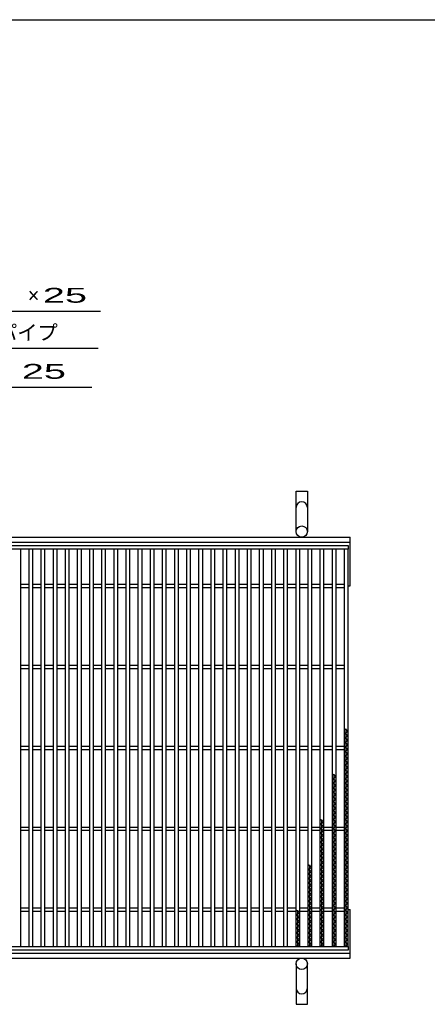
# Model space of a CAD drawing. Units: millimetres, scale not verified. Extents: x -1820 to 1736, y -1282 to 1048.
# Drawn here: x -825 to -321, y -168 to 1048 of the extents above; entities that cross this region are included whole.
import ezdxf
from ezdxf.enums import TextEntityAlignment as Align

# ---------------------------------------------------------------- set-up
doc = ezdxf.new("R2010")
doc.units = ezdxf.units.MM
doc.header["$LTSCALE"] = 10
for name, color, linetype, lineweight in [('0_2', 150, 'Continuous', 25), ('16', 3, 'Continuous', 25), ('19', 6, 'Continuous', 25), ('22', 4, 'Continuous', 25)]:
    doc.layers.add(name, color=color, linetype=linetype, lineweight=lineweight)
doc.styles.add('ベクトル', font='')
doc.styles.get('ベクトル').set_extended_font_data('ベクトル')

msp = doc.modelspace()

# ---------------------------------------------------------------- linework, layer by layer
at = {"layer": '0_2'}
msp.add_line((-1724, 1048.5), (1736, 1048.5), dxfattribs=at)
at = {"layer": '16'}
for p, q in [((-1414, 399), (-419, 399)), ((-419, 394.5), (-1414, 394.5)), ((-824, 394.5), (-829, 394.5)), ((-824, -96.5), (-824, 394.5)), ((-814, 394.5), (-814, -96.5)), ((-809, 394.5), (-814, 394.5)), ((-809, -96.5), (-809, 394.5)), ((-799, 394.5), (-799, -96.5)), ((-794, 394.5), (-799, 394.5)), ((-794, -96.5), (-794, 394.5)), ((-784, 394.5), (-784, -96.5)), ((-779, 394.5), (-784, 394.5)), ((-779, -96.5), (-779, 394.5)), ((-769, 394.5), (-769, -96.5)), ((-764, 394.5), (-769, 394.5)), ((-764, -96.5), (-764, 394.5)), ((-754, 394.5), (-754, -96.5)), ((-749, 394.5), (-754, 394.5)), ((-749, -96.5), (-749, 394.5)), ((-739, 394.5), (-739, -96.5)), ((-734, 394.5), (-739, 394.5)), ((-734, -96.5), (-734, 394.5)), ((-724, 394.5), (-724, -96.5)), ((-719, 394.5), (-724, 394.5)), ((-719, -96.5), (-719, 394.5)), ((-709, 394.5), (-709, -96.5)), ((-704, 394.5), (-709, 394.5)), ((-704, -96.5), (-704, 394.5)), ((-694, 394.5), (-694, -96.5)), ((-689, 394.5), (-694, 394.5)), ((-689, -96.5), (-689, 394.5)), ((-679, 394.5), (-679, -96.5)), ((-674, 394.5), (-679, 394.5)), ((-674, -96.5), (-674, 394.5)), ((-664, 394.5), (-664, -96.5)), ((-659, 394.5), (-664, 394.5)), ((-659, -96.5), (-659, 394.5)), ((-649, 394.5), (-649, -96.5)), ((-644, 394.5), (-649, 394.5)), ((-644, -96.5), (-644, 394.5)), ((-634, 394.5), (-634, -96.5)), ((-629, 394.5), (-634, 394.5)), ((-629, -96.5), (-629, 394.5)), ((-619, 394.5), (-619, -96.5)), ((-614, 394.5), (-619, 394.5)), ((-614, -96.5), (-614, 394.5)), ((-604, 394.5), (-604, -96.5)), ((-599, 394.5), (-604, 394.5)), ((-599, -96.5), (-599, 394.5)), ((-589, 394.5), (-589, -96.5)), ((-584, 394.5), (-589, 394.5)), ((-584, -96.5), (-584, 394.5)), ((-574, 394.5), (-574, -96.5)), ((-569, 394.5), (-574, 394.5)), ((-569, -96.5), (-569, 394.5)), ((-559, 394.5), (-559, -96.5)), ((-554, 394.5), (-559, 394.5)), ((-554, -96.5), (-554, 394.5)), ((-544, 394.5), (-544, -96.5)), ((-539, 394.5), (-544, 394.5)), ((-539, -96.5), (-539, 394.5)), ((-529, 394.5), (-529, -96.5)), ((-524, 394.5), (-529, 394.5)), ((-524, -96.5), (-524, 394.5)), ((-514, 394.5), (-514, -96.5)), ((-509, 394.5), (-514, 394.5)), ((-509, -96.5), (-509, 394.5)), ((-499, 394.5), (-499, -96.5)), ((-494, 394.5), (-499, 394.5)), ((-494, -96.5), (-494, 394.5)), ((-484, 394.5), (-484, -96.5)), ((-479, 394.5), (-484, 394.5)), ((-479, -96.5), (-479, 394.5)), ((-469, 394.5), (-469, -96.5)), ((-464, 394.5), (-469, 394.5)), ((-464, -96.5), (-464, 394.5)), ((-454, 394.5), (-454, -96.5)), ((-449, 394.5), (-454, 394.5)), ((-449, -96.5), (-449, 394.5)), ((-439, 394.5), (-439, -96.5)), ((-434, 394.5), (-439, 394.5)), ((-434, -96.5), (-434, 394.5)), ((-424, 394.5), (-424, -96.5)), ((-419, 394.5), (-424, 394.5)), ((-419, 399), (-419, 394.5)), ((-419, -96.5), (-419, 394.5)), ((-824, 351), (-814, 351)), ((-824, 347), (-814, 347)), ((-809, 351), (-799, 351)), ((-809, 347), (-799, 347)), ((-794, 351), (-784, 351)), ((-794, 347), (-784, 347)), ((-779, 351), (-769, 351)), ((-779, 347), (-769, 347)), ((-764, 351), (-754, 351)), ((-764, 347), (-754, 347)), ((-749, 351), (-739, 351)), ((-749, 347), (-739, 347)), ((-734, 351), (-724, 351)), ((-734, 347), (-724, 347)), ((-719, 351), (-709, 351)), ((-719, 347), (-709, 347)), ((-704, 351), (-694, 351)), ((-704, 347), (-694, 347)), ((-689, 351), (-679, 351)), ((-689, 347), (-679, 347)), ((-674, 351), (-664, 351)), ((-674, 347), (-664, 347)), ((-659, 351), (-649, 351)), ((-659, 347), (-649, 347)), ((-644, 351), (-634, 351)), ((-644, 347), (-634, 347)), ((-629, 351), (-619, 351)), ((-629, 347), (-619, 347)), ((-614, 351), (-604, 351)), ((-614, 347), (-604, 347)), ((-599, 351), (-589, 351)), ((-599, 347), (-589, 347)), ((-584, 351), (-574, 351)), ((-584, 347), (-574, 347)), ((-569, 351), (-559, 351)), ((-569, 347), (-559, 347)), ((-554, 351), (-544, 351)), ((-554, 347), (-544, 347)), ((-539, 351), (-529, 351)), ((-539, 347), (-529, 347)), ((-524, 351), (-514, 351)), ((-524, 347), (-514, 347)), ((-509, 351), (-499, 351)), ((-509, 347), (-499, 347)), ((-494, 351), (-484, 351)), ((-494, 347), (-484, 347)), ((-479, 351), (-469, 351)), ((-479, 347), (-469, 347)), ((-464, 351), (-454, 351)), ((-464, 347), (-454, 347)), ((-449, 351), (-439, 351)), ((-449, 347), (-439, 347)), ((-434, 351), (-424, 351)), ((-434, 347), (-424, 347)), ((-824, 251), (-814, 251)), ((-824, 247), (-814, 247)), ((-809, 251), (-799, 251)), ((-809, 247), (-799, 247)), ((-794, 251), (-784, 251)), ((-794, 247), (-784, 247)), ((-779, 251), (-769, 251)), ((-779, 247), (-769, 247)), ((-764, 251), (-754, 251)), ((-764, 247), (-754, 247)), ((-749, 251), (-739, 251)), ((-749, 247), (-739, 247)), ((-734, 251), (-724, 251)), ((-734, 247), (-724, 247)), ((-719, 251), (-709, 251)), ((-719, 247), (-709, 247)), ((-704, 251), (-694, 251)), ((-704, 247), (-694, 247)), ((-689, 251), (-679, 251)), ((-689, 247), (-679, 247)), ((-674, 251), (-664, 251)), ((-674, 247), (-664, 247)), ((-659, 251), (-649, 251)), ((-659, 247), (-649, 247)), ((-644, 251), (-634, 251)), ((-644, 247), (-634, 247)), ((-629, 251), (-619, 251)), ((-629, 247), (-619, 247)), ((-614, 251), (-604, 251)), ((-614, 247), (-604, 247)), ((-599, 251), (-589, 251)), ((-599, 247), (-589, 247)), ((-584, 251), (-574, 251)), ((-584, 247), (-574, 247)), ((-569, 251), (-559, 251)), ((-569, 247), (-559, 247)), ((-554, 251), (-544, 251)), ((-554, 247), (-544, 247)), ((-539, 251), (-529, 251)), ((-539, 247), (-529, 247)), ((-524, 251), (-514, 251)), ((-524, 247), (-514, 247)), ((-509, 251), (-499, 251)), ((-509, 247), (-499, 247)), ((-494, 251), (-484, 251)), ((-494, 247), (-484, 247)), ((-479, 251), (-469, 251)), ((-479, 247), (-469, 247)), ((-464, 251), (-454, 251)), ((-464, 247), (-454, 247)), ((-449, 251), (-439, 251)), ((-449, 247), (-439, 247)), ((-434, 251), (-424, 251)), ((-434, 247), (-424, 247)), ((-419, 169.5), (-424, 172.3)), ((-421.5, -96.5), (-421.5, 172.3)), ((-424, 166.7), (-419, 169.5)), ((-419, 163.9), (-424, 166.7)), ((-424, 161.1), (-419, 163.9)), ((-419, 158.3), (-424, 161.1)), ((-424, 155.5), (-419, 158.3)), ((-824, 151), (-814, 151)), ((-824, 147), (-814, 147)), ((-809, 151), (-799, 151)), ((-809, 147), (-799, 147)), ((-794, 151), (-784, 151)), ((-794, 147), (-784, 147)), ((-779, 151), (-769, 151)), ((-779, 147), (-769, 147)), ((-764, 151), (-754, 151)), ((-764, 147), (-754, 147)), ((-749, 151), (-739, 151)), ((-749, 147), (-739, 147)), ((-734, 151), (-724, 151)), ((-734, 147), (-724, 147)), ((-719, 151), (-709, 151)), ((-719, 147), (-709, 147)), ((-704, 151), (-694, 151)), ((-704, 147), (-694, 147)), ((-689, 151), (-679, 151)), ((-689, 147), (-679, 147)), ((-674, 151), (-664, 151)), ((-674, 147), (-664, 147)), ((-659, 151), (-649, 151)), ((-659, 147), (-649, 147)), ((-644, 151), (-634, 151)), ((-644, 147), (-634, 147)), ((-629, 151), (-619, 151)), ((-629, 147), (-619, 147)), ((-614, 151), (-604, 151)), ((-614, 147), (-604, 147)), ((-599, 151), (-589, 151)), ((-599, 147), (-589, 147)), ((-584, 151), (-574, 151)), ((-584, 147), (-574, 147)), ((-569, 151), (-559, 151)), ((-569, 147), (-559, 147)), ((-554, 151), (-544, 151)), ((-554, 147), (-544, 147)), ((-539, 151), (-529, 151)), ((-539, 147), (-529, 147)), ((-524, 151), (-514, 151)), ((-524, 147), (-514, 147)), ((-509, 151), (-499, 151)), ((-509, 147), (-499, 147)), ((-494, 151), (-484, 151)), ((-494, 147), (-484, 147)), ((-479, 151), (-469, 151)), ((-479, 147), (-469, 147)), ((-464, 151), (-454, 151)), ((-464, 147), (-454, 147)), ((-449, 151), (-439, 151)), ((-449, 147), (-439, 147)), ((-434, 151), (-424, 151)), ((-434, 147), (-424, 147)), ((-419, 152.7), (-424, 155.5)), ((-424, 149.9), (-419, 152.7)), ((-419, 147.1), (-424, 149.9)), ((-424, 144.3), (-419, 147.1)), ((-419, 141.5), (-424, 144.3)), ((-424, 138.7), (-419, 141.5)), ((-419, 135.9), (-424, 138.7)), ((-424, 133.1), (-419, 135.9)), ((-419, 130.3), (-424, 133.1)), ((-424, 127.5), (-419, 130.3)), ((-419, 124.7), (-424, 127.5)), ((-424, 121.9), (-419, 124.7)), ((-419, 119.1), (-424, 121.9)), ((-434, 113.5), (-439, 116.3)), ((-439, 110.7), (-434, 113.5)), ((-434, 107.9), (-439, 110.7)), ((-436.5, -96.5), (-436.5, 116.3)), ((-424, 116.3), (-419, 119.1)), ((-419, 113.5), (-424, 116.3)), ((-424, 110.7), (-419, 113.5)), ((-419, 107.9), (-424, 110.7)), ((-439, 105.1), (-434, 107.9)), ((-434, 102.3), (-439, 105.1)), ((-439, 99.5), (-434, 102.3)), ((-434, 96.7), (-439, 99.5)), ((-424, 105.1), (-419, 107.9)), ((-419, 102.3), (-424, 105.1)), ((-424, 99.5), (-419, 102.3)), ((-419, 96.7), (-424, 99.5)), ((-439, 93.9), (-434, 96.7)), ((-434, 91.1), (-439, 93.9)), ((-439, 88.3), (-434, 91.1)), ((-434, 85.5), (-439, 88.3)), ((-439, 82.7), (-434, 85.5)), ((-424, 93.9), (-419, 96.7)), ((-419, 91.1), (-424, 93.9)), ((-424, 88.3), (-419, 91.1)), ((-419, 85.5), (-424, 88.3)), ((-424, 82.7), (-419, 85.5)), ((-434, 79.9), (-439, 82.7)), ((-439, 77.1), (-434, 79.9)), ((-434, 74.3), (-439, 77.1)), ((-439, 71.5), (-434, 74.3)), ((-419, 79.9), (-424, 82.7)), ((-424, 77.1), (-419, 79.9)), ((-419, 74.3), (-424, 77.1)), ((-424, 71.5), (-419, 74.3)), ((-434, 68.7), (-439, 71.5)), ((-439, 65.9), (-434, 68.7)), ((-434, 63.1), (-439, 65.9)), ((-439, 60.3), (-434, 63.1)), ((-419, 68.7), (-424, 71.5)), ((-424, 65.9), (-419, 68.7)), ((-419, 63.1), (-424, 65.9)), ((-424, 60.3), (-419, 63.1)), ((-824, 51), (-814, 51)), ((-809, 51), (-799, 51)), ((-794, 51), (-784, 51)), ((-779, 51), (-769, 51)), ((-764, 51), (-754, 51)), ((-749, 51), (-739, 51)), ((-734, 51), (-724, 51)), ((-719, 51), (-709, 51)), ((-704, 51), (-694, 51)), ((-689, 51), (-679, 51)), ((-674, 51), (-664, 51)), ((-659, 51), (-649, 51)), ((-644, 51), (-634, 51)), ((-629, 51), (-619, 51)), ((-614, 51), (-604, 51)), ((-599, 51), (-589, 51)), ((-584, 51), (-574, 51)), ((-569, 51), (-559, 51)), ((-554, 51), (-544, 51)), ((-539, 51), (-529, 51)), ((-524, 51), (-514, 51)), ((-509, 51), (-499, 51)), ((-494, 51), (-484, 51)), ((-479, 51), (-469, 51)), ((-464, 51), (-454, 51)), ((-449, 57.5), (-454, 60.3)), ((-454, 54.7), (-449, 57.5)), ((-449, 51.9), (-454, 54.7)), ((-454, 49.1), (-449, 51.9)), ((-449, 46.3), (-454, 49.1)), ((-451.5, -96.5), (-451.5, 60.3)), ((-449, 51), (-439, 51)), ((-434, 57.5), (-439, 60.3)), ((-439, 54.7), (-434, 57.5)), ((-434, 51.9), (-439, 54.7)), ((-439, 49.1), (-434, 51.9)), ((-434, 46.3), (-439, 49.1)), ((-434, 51), (-424, 51)), ((-419, 57.5), (-424, 60.3)), ((-424, 54.7), (-419, 57.5)), ((-419, 51.9), (-424, 54.7)), ((-424, 49.1), (-419, 51.9)), ((-419, 46.3), (-424, 49.1)), ((-824, 47), (-814, 47)), ((-809, 47), (-799, 47)), ((-794, 47), (-784, 47)), ((-779, 47), (-769, 47)), ((-764, 47), (-754, 47)), ((-749, 47), (-739, 47)), ((-734, 47), (-724, 47)), ((-719, 47), (-709, 47)), ((-704, 47), (-694, 47)), ((-689, 47), (-679, 47)), ((-674, 47), (-664, 47)), ((-659, 47), (-649, 47)), ((-644, 47), (-634, 47)), ((-629, 47), (-619, 47)), ((-614, 47), (-604, 47)), ((-599, 47), (-589, 47)), ((-584, 47), (-574, 47)), ((-569, 47), (-559, 47)), ((-554, 47), (-544, 47)), ((-539, 47), (-529, 47)), ((-524, 47), (-514, 47)), ((-509, 47), (-499, 47)), ((-494, 47), (-484, 47)), ((-479, 47), (-469, 47)), ((-464, 47), (-454, 47)), ((-454, 43.5), (-449, 46.3)), ((-449, 40.7), (-454, 43.5)), ((-454, 37.9), (-449, 40.7)), ((-449, 35.1), (-454, 37.9)), ((-449, 47), (-439, 47)), ((-439, 43.5), (-434, 46.3)), ((-434, 40.7), (-439, 43.5)), ((-439, 37.9), (-434, 40.7)), ((-434, 35.1), (-439, 37.9)), ((-434, 47), (-424, 47)), ((-424, 43.5), (-419, 46.3)), ((-419, 40.7), (-424, 43.5)), ((-424, 37.9), (-419, 40.7)), ((-419, 35.1), (-424, 37.9)), ((-454, 32.3), (-449, 35.1)), ((-449, 29.5), (-454, 32.3)), ((-454, 26.7), (-449, 29.5)), ((-449, 23.9), (-454, 26.7)), ((-439, 32.3), (-434, 35.1)), ((-434, 29.5), (-439, 32.3)), ((-439, 26.7), (-434, 29.5)), ((-434, 23.9), (-439, 26.7)), ((-424, 32.3), (-419, 35.1)), ((-419, 29.5), (-424, 32.3)), ((-424, 26.7), (-419, 29.5)), ((-419, 23.9), (-424, 26.7)), ((-454, 21.1), (-449, 23.9)), ((-449, 18.3), (-454, 21.1)), ((-454, 15.5), (-449, 18.3)), ((-449, 12.7), (-454, 15.5)), ((-454, 9.9), (-449, 12.7)), ((-439, 21.1), (-434, 23.9)), ((-434, 18.3), (-439, 21.1)), ((-439, 15.5), (-434, 18.3)), ((-434, 12.7), (-439, 15.5)), ((-439, 9.9), (-434, 12.7)), ((-424, 21.1), (-419, 23.9)), ((-419, 18.3), (-424, 21.1)), ((-424, 15.5), (-419, 18.3)), ((-419, 12.7), (-424, 15.5)), ((-424, 9.9), (-419, 12.7)), ((-464, 1.5), (-469, 4.3)), ((-469, -1.3), (-464, 1.5)), ((-466.5, -96.5), (-466.5, 4.3)), ((-449, 7.1), (-454, 9.9)), ((-454, 4.3), (-449, 7.1)), ((-449, 1.5), (-454, 4.3)), ((-454, -1.3), (-449, 1.5)), ((-434, 7.1), (-439, 9.9)), ((-439, 4.3), (-434, 7.1)), ((-434, 1.5), (-439, 4.3)), ((-439, -1.3), (-434, 1.5)), ((-419, 7.1), (-424, 9.9)), ((-424, 4.3), (-419, 7.1)), ((-419, 1.5), (-424, 4.3)), ((-424, -1.3), (-419, 1.5)), ((-464, -4.1), (-469, -1.3)), ((-469, -6.9), (-464, -4.1)), ((-464, -9.7), (-469, -6.9)), ((-469, -12.5), (-464, -9.7)), ((-449, -4.1), (-454, -1.3)), ((-454, -6.9), (-449, -4.1)), ((-449, -9.7), (-454, -6.9)), ((-454, -12.5), (-449, -9.7)), ((-434, -4.1), (-439, -1.3)), ((-439, -6.9), (-434, -4.1)), ((-434, -9.7), (-439, -6.9)), ((-439, -12.5), (-434, -9.7)), ((-419, -4.1), (-424, -1.3)), ((-424, -6.9), (-419, -4.1)), ((-419, -9.7), (-424, -6.9)), ((-424, -12.5), (-419, -9.7)), ((-464, -15.3), (-469, -12.5)), ((-469, -18.1), (-464, -15.3)), ((-464, -20.9), (-469, -18.1)), ((-469, -23.7), (-464, -20.9)), ((-464, -26.5), (-469, -23.7)), ((-449, -15.3), (-454, -12.5)), ((-454, -18.1), (-449, -15.3)), ((-449, -20.9), (-454, -18.1)), ((-454, -23.7), (-449, -20.9)), ((-449, -26.5), (-454, -23.7)), ((-434, -15.3), (-439, -12.5)), ((-439, -18.1), (-434, -15.3)), ((-434, -20.9), (-439, -18.1)), ((-439, -23.7), (-434, -20.9)), ((-434, -26.5), (-439, -23.7)), ((-419, -15.3), (-424, -12.5)), ((-424, -18.1), (-419, -15.3)), ((-419, -20.9), (-424, -18.1)), ((-424, -23.7), (-419, -20.9)), ((-419, -26.5), (-424, -23.7)), ((-469, -29.3), (-464, -26.5)), ((-464, -32.1), (-469, -29.3)), ((-469, -34.9), (-464, -32.1)), ((-464, -37.7), (-469, -34.9)), ((-454, -29.3), (-449, -26.5)), ((-449, -32.1), (-454, -29.3)), ((-454, -34.9), (-449, -32.1)), ((-449, -37.7), (-454, -34.9)), ((-439, -29.3), (-434, -26.5)), ((-434, -32.1), (-439, -29.3)), ((-439, -34.9), (-434, -32.1)), ((-434, -37.7), (-439, -34.9)), ((-424, -29.3), (-419, -26.5)), ((-419, -32.1), (-424, -29.3)), ((-424, -34.9), (-419, -32.1)), ((-419, -37.7), (-424, -34.9)), ((-469, -40.5), (-464, -37.7)), ((-464, -43.3), (-469, -40.5)), ((-469, -46.1), (-464, -43.3)), ((-464, -48.9), (-469, -46.1)), ((-454, -40.5), (-449, -37.7)), ((-449, -43.3), (-454, -40.5)), ((-454, -46.1), (-449, -43.3)), ((-449, -48.9), (-454, -46.1)), ((-439, -40.5), (-434, -37.7)), ((-434, -43.3), (-439, -40.5)), ((-439, -46.1), (-434, -43.3)), ((-434, -48.9), (-439, -46.1)), ((-424, -40.5), (-419, -37.7)), ((-419, -43.3), (-424, -40.5)), ((-424, -46.1), (-419, -43.3)), ((-419, -48.9), (-424, -46.1)), ((-824, -49), (-814, -49)), ((-824, -53), (-814, -53)), ((-809, -49), (-799, -49)), ((-809, -53), (-799, -53)), ((-794, -49), (-784, -49)), ((-794, -53), (-784, -53)), ((-779, -49), (-769, -49)), ((-779, -53), (-769, -53)), ((-764, -49), (-754, -49)), ((-764, -53), (-754, -53)), ((-749, -49), (-739, -49)), ((-749, -53), (-739, -53)), ((-734, -49), (-724, -49)), ((-734, -53), (-724, -53)), ((-719, -49), (-709, -49)), ((-719, -53), (-709, -53)), ((-704, -49), (-694, -49)), ((-704, -53), (-694, -53)), ((-689, -49), (-679, -49)), ((-689, -53), (-679, -53)), ((-674, -49), (-664, -49)), ((-674, -53), (-664, -53)), ((-659, -49), (-649, -49)), ((-659, -53), (-649, -53)), ((-644, -49), (-634, -49)), ((-644, -53), (-634, -53)), ((-629, -49), (-619, -49)), ((-629, -53), (-619, -53)), ((-614, -49), (-604, -49)), ((-614, -53), (-604, -53)), ((-599, -49), (-589, -49)), ((-599, -53), (-589, -53)), ((-584, -49), (-574, -49)), ((-584, -53), (-574, -53)), ((-569, -49), (-559, -49)), ((-569, -53), (-559, -53)), ((-554, -49), (-544, -49)), ((-554, -53), (-544, -53)), ((-539, -49), (-529, -49)), ((-539, -53), (-529, -53)), ((-524, -49), (-514, -49)), ((-524, -53), (-514, -53)), ((-509, -49), (-499, -49)), ((-509, -53), (-499, -53)), ((-494, -49), (-484, -49)), ((-494, -53), (-484, -53)), ((-479, -54.5), (-484, -51.7)), ((-484, -57.3), (-479, -54.5)), ((-479, -60.1), (-484, -57.3)), ((-484, -62.9), (-479, -60.1)), ((-481.5, -96.5), (-481.5, -51.7)), ((-479, -49), (-469, -49)), ((-479, -53), (-469, -53)), ((-469, -51.7), (-464, -48.9)), ((-464, -54.5), (-469, -51.7)), ((-469, -57.3), (-464, -54.5)), ((-464, -60.1), (-469, -57.3)), ((-469, -62.9), (-464, -60.1)), ((-464, -49), (-454, -49)), ((-464, -53), (-454, -53)), ((-454, -51.7), (-449, -48.9)), ((-449, -54.5), (-454, -51.7)), ((-454, -57.3), (-449, -54.5)), ((-449, -60.1), (-454, -57.3)), ((-454, -62.9), (-449, -60.1)), ((-449, -49), (-439, -49)), ((-449, -53), (-439, -53)), ((-439, -51.7), (-434, -48.9)), ((-434, -54.5), (-439, -51.7)), ((-439, -57.3), (-434, -54.5)), ((-434, -60.1), (-439, -57.3)), ((-439, -62.9), (-434, -60.1)), ((-434, -49), (-424, -49)), ((-434, -53), (-424, -53)), ((-424, -51.7), (-419, -48.9)), ((-419, -54.5), (-424, -51.7)), ((-424, -57.3), (-419, -54.5)), ((-419, -60.1), (-424, -57.3)), ((-424, -62.9), (-419, -60.1)), ((-479, -65.7), (-484, -62.9)), ((-484, -68.5), (-479, -65.7)), ((-479, -71.3), (-484, -68.5)), ((-484, -74.1), (-479, -71.3)), ((-464, -65.7), (-469, -62.9)), ((-469, -68.5), (-464, -65.7)), ((-464, -71.3), (-469, -68.5)), ((-469, -74.1), (-464, -71.3)), ((-449, -65.7), (-454, -62.9)), ((-454, -68.5), (-449, -65.7)), ((-449, -71.3), (-454, -68.5)), ((-454, -74.1), (-449, -71.3)), ((-434, -65.7), (-439, -62.9)), ((-439, -68.5), (-434, -65.7)), ((-434, -71.3), (-439, -68.5)), ((-439, -74.1), (-434, -71.3)), ((-419, -65.7), (-424, -62.9)), ((-424, -68.5), (-419, -65.7)), ((-419, -71.3), (-424, -68.5)), ((-424, -74.1), (-419, -71.3)), ((-479, -76.9), (-484, -74.1)), ((-484, -79.7), (-479, -76.9)), ((-479, -82.5), (-484, -79.7)), ((-484, -85.3), (-479, -82.5)), ((-464, -76.9), (-469, -74.1)), ((-469, -79.7), (-464, -76.9)), ((-464, -82.5), (-469, -79.7)), ((-469, -85.3), (-464, -82.5)), ((-449, -76.9), (-454, -74.1)), ((-454, -79.7), (-449, -76.9)), ((-449, -82.5), (-454, -79.7)), ((-454, -85.3), (-449, -82.5)), ((-434, -76.9), (-439, -74.1)), ((-439, -79.7), (-434, -76.9)), ((-434, -82.5), (-439, -79.7)), ((-439, -85.3), (-434, -82.5)), ((-419, -76.9), (-424, -74.1)), ((-424, -79.7), (-419, -76.9)), ((-419, -82.5), (-424, -79.7)), ((-424, -85.3), (-419, -82.5)), ((-1414, -96.5), (-419, -96.5)), ((-829, -96.5), (-824, -96.5)), ((-814, -96.5), (-809, -96.5)), ((-799, -96.5), (-794, -96.5)), ((-784, -96.5), (-779, -96.5)), ((-769, -96.5), (-764, -96.5)), ((-754, -96.5), (-749, -96.5)), ((-739, -96.5), (-734, -96.5)), ((-724, -96.5), (-719, -96.5)), ((-709, -96.5), (-704, -96.5)), ((-694, -96.5), (-689, -96.5)), ((-679, -96.5), (-674, -96.5)), ((-664, -96.5), (-659, -96.5)), ((-649, -96.5), (-644, -96.5)), ((-634, -96.5), (-629, -96.5)), ((-619, -96.5), (-614, -96.5)), ((-604, -96.5), (-599, -96.5)), ((-589, -96.5), (-584, -96.5)), ((-574, -96.5), (-569, -96.5)), ((-559, -96.5), (-554, -96.5)), ((-544, -96.5), (-539, -96.5)), ((-529, -96.5), (-524, -96.5)), ((-514, -96.5), (-509, -96.5)), ((-499, -96.5), (-494, -96.5)), ((-479, -88.1), (-484, -85.3)), ((-484, -90.9), (-479, -88.1)), ((-479, -93.7), (-484, -90.9)), ((-484, -96.5), (-479, -93.7)), ((-484, -96.5), (-479, -96.5)), ((-464, -88.1), (-469, -85.3)), ((-469, -90.9), (-464, -88.1)), ((-464, -93.7), (-469, -90.9)), ((-469, -96.5), (-464, -93.7)), ((-469, -96.5), (-464, -96.5)), ((-449, -88.1), (-454, -85.3)), ((-454, -90.9), (-449, -88.1)), ((-449, -93.7), (-454, -90.9)), ((-454, -96.5), (-449, -93.7)), ((-454, -96.5), (-449, -96.5)), ((-434, -88.1), (-439, -85.3)), ((-439, -90.9), (-434, -88.1)), ((-434, -93.7), (-439, -90.9)), ((-439, -96.5), (-434, -93.7)), ((-439, -96.5), (-434, -96.5)), ((-419, -88.1), (-424, -85.3)), ((-424, -90.9), (-419, -88.1)), ((-419, -93.7), (-424, -90.9)), ((-424, -96.5), (-419, -93.7)), ((-424, -96.5), (-419, -96.5)), ((-419, -96.5), (-419, -101)), ((-419, -101), (-1414, -101))]:
    msp.add_line(p, q, dxfattribs=at)
at = {"layer": '19'}
for p, q in [((-483.5, 416), (-483.5, 466)), ((-483.5, 466), (-469.5, 466)), ((-469.5, 466), (-469.5, 416)), ((-1416.5, 409), (-416.5, 409)), ((-1416.5, 403), (-416.5, 403)), ((-416.5, 349), (-416.5, 409)), ((-419, 349), (-416.5, 349)), ((-419, -51), (-416.5, -51)), ((-416.5, -111), (-416.5, -51)), ((-1416.5, -105), (-416.5, -105)), ((-1416.5, -111), (-416.5, -111)), ((-483.5, -118), (-483.5, -168)), ((-469.5, -168), (-469.5, -118)), ((-483.5, -168), (-469.5, -168))]:
    msp.add_line(p, q, dxfattribs=at)
for centre in [(-476.5, 416), (-476.5, -118)]:
    msp.add_circle(centre, 7, dxfattribs=at)
for centre, start, end in [((-476.5, 446), 0, 180), ((-476.5, -148), 180, 0)]:
    msp.add_arc(centre, 7, start, end, dxfattribs=at)
at = {"layer": '22'}
for p, q in [((-1185.2, 688.5), (-725.2, 688.5)), ((-1168.2, 642.5), (-728.2, 642.5)), ((-1156.2, 594.5), (-736.2, 594.5))]:
    msp.add_line(p, q, dxfattribs=at)

# ---------------------------------------------------------------- texts
at = {"layer": '22', "color": 2, "style": 'ベクトル'}
for s, height, p in [('×', 18.3, (-815.2, 708)), ('絞りパイプ', 18.33, (-903.2, 662))]:
    msp.add_text(s, height=height, dxfattribs=at).set_placement(p, align=Align.MIDDLE_LEFT)
at = {"layer": '22', "color": 2, "style": 'ベクトル', "width": 2}
for p in [(-810.2, 708), (-836.2, 614)]:
    msp.add_text(' 25 ', height=18.33, dxfattribs=at).set_placement(p, align=Align.MIDDLE_LEFT)

doc.saveas('drawing.dxf')
